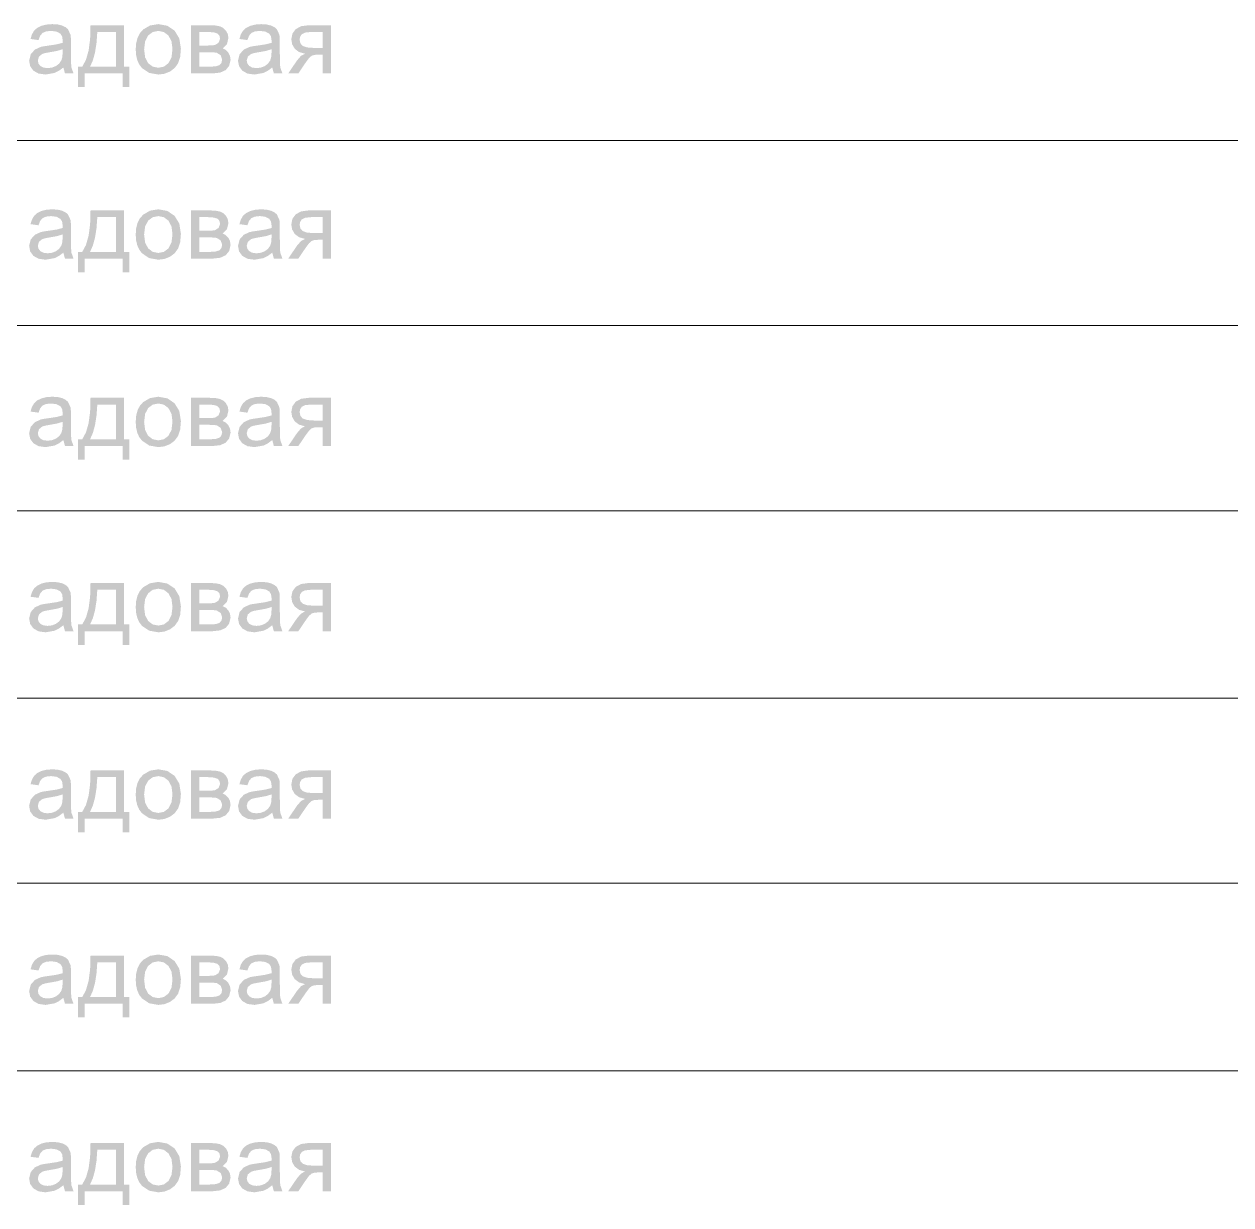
# Model space of a CAD drawing. Header units: millimetres. Extents: x 0 to 420, y 0 to 297.
# Drawn here: x 23.55 to 46.44, y 180.67 to 203.08 of the extents above; entities that cross this region are included whole.
import ezdxf

# ---------------------------------------------------------------- set-up
doc = ezdxf.new("R2010")
doc.units = ezdxf.units.MM

msp = doc.modelspace()

# ---------------------------------------------------------------- hatches: boundary and pattern name
h = msp.add_hatch(color=251)
h.paths.add_polyline_path([(24.294273, 202.254665), (24.209661, 202.191895), (24.128357, 202.151037), (23.95748, 202.12072), (23.82388, 202.139048), (23.725419, 202.194583), (23.664923, 202.278505), (23.644941, 202.383098), (23.675258, 202.505468), (23.755184, 202.594765), (23.867081, 202.645477), (23.924201, 202.657052), (24.004885, 202.668628), (24.167356, 202.693088), (24.281044, 202.722096), (24.282146, 202.762885), (24.271053, 202.843225), (24.238049, 202.89628), (24.164117, 202.935485), (24.06166, 202.948645), (23.966162, 202.938861), (23.899603, 202.91006), (23.854472, 202.857143), (23.822984, 202.774461), (23.6714, 202.795407), (23.698685, 202.883464), (23.739199, 202.952504), (23.797008, 203.005351), (23.8759, 203.044556), (23.972639, 203.068879), (24.08426, 203.077078), (24.190093, 203.070119), (24.274429, 203.049517), (24.337681, 203.018098), (24.381916, 202.980064), (24.430423, 202.874782), (24.436142, 202.819041), (24.43814, 202.731466), (24.43814, 202.52476), (24.43876, 202.426463), (24.440621, 202.348165), (24.443721, 202.289814), (24.448062, 202.251358), (24.487198, 202.141666), (24.325141, 202.141666)], flags=0)
h.paths.add_polyline_path([(24.281044, 202.600828), (24.175624, 202.56872), (24.028036, 202.542399), (23.946456, 202.527517), (23.892988, 202.51098), (23.831803, 202.46082), (23.810306, 202.386957), (23.82195, 202.33025), (23.857159, 202.283879), (23.914623, 202.252874), (23.994412, 202.242538), (24.079023, 202.252185), (24.153713, 202.281675), (24.214071, 202.327908), (24.256239, 202.38861), (24.274843, 202.453929), (24.281044, 202.544053)], flags=0)
h = msp.add_hatch(color=251)
h.paths.add_polyline_path([(24.809445, 203.056132), (25.44665, 203.056132), (25.44665, 202.268997), (25.545869, 202.268997), (25.545869, 201.882595), (25.418538, 201.882595), (25.418538, 202.141666), (24.698099, 202.141666), (24.698099, 201.882595), (24.570769, 201.882595), (24.570769, 202.268997), (24.652349, 202.268997), (24.723559, 202.401288), (24.773478, 202.576575), (24.802107, 202.794856)], flags=0)
h.paths.add_polyline_path([(24.938429, 202.92825), (24.923331, 202.719899), (24.895366, 202.540539), (24.854481, 202.390221), (24.800625, 202.268997), (25.29231, 202.268997), (25.29231, 202.92825)], flags=0)
h = msp.add_hatch(color=251)
h.paths.add_polyline_path([(25.66703, 202.599175), (25.675832, 202.717918), (25.702308, 202.820281), (25.74656, 202.90621), (25.808693, 202.975655), (25.939262, 203.051584), (26.095876, 203.077078), (26.267373, 203.046072), (26.404556, 202.953055), (26.494129, 202.805811), (26.52417, 202.611852), (26.510941, 202.453929), (26.471253, 202.33404), (26.406072, 202.24433), (26.316913, 202.176944), (26.211149, 202.134776), (26.095876, 202.12072), (25.922312, 202.151381), (25.785542, 202.243641), (25.733538, 202.31206), (25.69652, 202.394122), (25.674386, 202.489827)], flags=0)
h.paths.add_polyline_path([(25.826331, 202.599175), (25.845417, 202.445317), (25.90295, 202.335694), (25.989284, 202.270237), (26.095876, 202.248602), (26.201778, 202.270512), (26.28825, 202.336245), (26.345576, 202.447039), (26.364869, 202.604135), (26.345507, 202.753033), (26.287699, 202.861002), (26.200882, 202.926734), (26.095876, 202.948645), (25.989284, 202.926803), (25.90295, 202.861553), (25.845417, 202.752275)], flags=0)
h = msp.add_hatch(color=251)
h.paths.add_polyline_path([(26.715779, 203.056132), (27.072966, 203.056132), (27.18755, 203.050482), (27.268648, 203.034083), (27.328317, 203.003146), (27.378891, 202.953606), (27.413617, 202.889183), (27.425193, 202.813597), (27.398183, 202.698945), (27.316603, 202.617916), (27.375446, 202.586979), (27.423539, 202.537438), (27.455785, 202.472808), (27.466534, 202.39743), (27.438766, 202.284017), (27.373378, 202.204504), (27.26975, 202.157375), (27.128088, 202.141666), (26.715779, 202.141666)], flags=0)
h.paths.add_polyline_path([(26.87067, 202.671384), (27.036035, 202.671384), (27.11913, 202.673864), (27.171634, 202.681306), (27.238331, 202.723198), (27.267545, 202.798714), (27.254729, 202.859899), (27.216282, 202.899587), (27.146829, 202.920946), (27.040996, 202.92825), (26.87067, 202.92825)], flags=0)
h.paths.add_polyline_path([(26.87067, 202.268997), (27.07462, 202.268997), (27.185483, 202.276507), (27.255418, 202.299313), (27.292694, 202.341068), (27.307233, 202.405147), (27.278569, 202.486727), (27.204707, 202.534131), (27.145038, 202.541573), (27.058083, 202.544053), (26.87067, 202.544053)], flags=0)
h = msp.add_hatch(color=251)
h.paths.add_polyline_path([(28.256907, 202.254665), (28.172295, 202.191895), (28.090991, 202.151037), (27.920114, 202.12072), (27.786513, 202.139048), (27.688053, 202.194583), (27.627557, 202.278505), (27.607575, 202.383098), (27.637892, 202.505468), (27.717818, 202.594765), (27.829715, 202.645477), (27.886835, 202.657052), (27.967519, 202.668628), (28.129989, 202.693088), (28.243678, 202.722096), (28.24478, 202.762885), (28.233687, 202.843225), (28.200683, 202.89628), (28.126751, 202.935485), (28.024294, 202.948645), (27.928796, 202.938861), (27.862237, 202.91006), (27.817106, 202.857143), (27.785618, 202.774461), (27.634034, 202.795407), (27.661319, 202.883464), (27.701833, 202.952504), (27.759642, 203.005351), (27.838534, 203.044556), (27.935273, 203.068879), (28.046894, 203.077078), (28.152727, 203.070119), (28.237063, 203.049517), (28.300315, 203.018098), (28.34455, 202.980064), (28.393057, 202.874782), (28.398776, 202.819041), (28.400774, 202.731466), (28.400774, 202.52476), (28.401394, 202.426463), (28.403254, 202.348165), (28.406355, 202.289814), (28.410696, 202.251358), (28.449832, 202.141666), (28.287775, 202.141666)], flags=0)
h.paths.add_polyline_path([(28.243678, 202.600828), (28.138258, 202.56872), (27.99067, 202.542399), (27.90909, 202.527517), (27.855622, 202.51098), (27.794437, 202.46082), (27.77294, 202.386957), (27.784584, 202.33025), (27.819793, 202.283879), (27.877257, 202.252874), (27.957046, 202.242538), (28.041657, 202.252185), (28.116347, 202.281675), (28.176705, 202.327908), (28.218873, 202.38861), (28.237476, 202.453929), (28.243678, 202.544053)], flags=0)
h = msp.add_hatch(color=251)
h.paths.add_polyline_path([(29.369596, 203.056132), (29.369596, 202.141666), (29.215807, 202.141666), (29.215807, 202.498302), (29.125959, 202.498302), (29.054508, 202.492928), (29.00414, 202.476805), (28.9546, 202.432432), (28.887283, 202.341757), (28.752235, 202.141666), (28.559861, 202.141666), (28.72743, 202.388059), (28.803498, 202.476116), (28.879566, 202.51539), (28.764224, 202.548187), (28.682782, 202.61075), (28.634688, 202.694259), (28.618841, 202.789344), (28.639649, 202.896969), (28.702626, 202.982269), (28.805152, 203.037597), (28.945712, 203.056132)], flags=0)
h.paths.add_polyline_path([(29.215807, 202.92825), (28.995321, 202.92825), (28.880944, 202.917226), (28.816176, 202.884704), (28.78641, 202.838057), (28.776489, 202.784383), (28.791096, 202.712863), (28.835469, 202.663667), (28.91698, 202.635141), (29.044379, 202.625633), (29.215807, 202.625633)], flags=0)
h = msp.add_hatch(color=251)
h.paths.add_polyline_path([(24.294273, 198.740998), (24.209661, 198.678229), (24.128357, 198.63737), (23.95748, 198.607053), (23.82388, 198.625381), (23.725419, 198.680916), (23.664923, 198.764838), (23.644941, 198.869431), (23.675258, 198.991801), (23.755184, 199.081098), (23.867081, 199.13181), (23.924201, 199.143385), (24.004885, 199.154961), (24.167356, 199.179421), (24.281044, 199.208429), (24.282146, 199.249219), (24.271053, 199.329558), (24.238049, 199.382613), (24.164117, 199.421818), (24.06166, 199.434978), (23.966162, 199.425194), (23.899603, 199.396393), (23.854472, 199.343477), (23.822984, 199.260794), (23.6714, 199.281741), (23.698685, 199.369797), (23.739199, 199.438837), (23.797008, 199.491685), (23.8759, 199.53089), (23.972639, 199.555212), (24.08426, 199.563412), (24.190093, 199.556452), (24.274429, 199.535851), (24.337681, 199.504431), (24.381916, 199.466398), (24.430423, 199.361116), (24.436142, 199.305374), (24.43814, 199.2178), (24.43814, 199.011094), (24.43876, 198.912797), (24.440621, 198.834498), (24.443721, 198.776147), (24.448062, 198.737691), (24.487198, 198.627999), (24.325141, 198.627999)], flags=0)
h.paths.add_polyline_path([(24.281044, 199.087162), (24.175624, 199.055053), (24.028036, 199.028733), (23.946456, 199.01385), (23.892988, 198.997313), (23.831803, 198.947153), (23.810306, 198.87329), (23.82195, 198.816584), (23.857159, 198.770213), (23.914623, 198.739207), (23.994412, 198.728872), (24.079023, 198.738518), (24.153713, 198.768008), (24.214071, 198.814241), (24.256239, 198.874944), (24.274843, 198.940263), (24.281044, 199.030386)], flags=0)
h = msp.add_hatch(color=251)
h.paths.add_polyline_path([(24.809445, 199.542465), (25.44665, 199.542465), (25.44665, 198.75533), (25.545869, 198.75533), (25.545869, 198.368928), (25.418538, 198.368928), (25.418538, 198.627999), (24.698099, 198.627999), (24.698099, 198.368928), (24.570769, 198.368928), (24.570769, 198.75533), (24.652349, 198.75533), (24.723559, 198.887622), (24.773478, 199.062908), (24.802107, 199.281189)], flags=0)
h.paths.add_polyline_path([(24.938429, 199.414583), (24.923331, 199.206233), (24.895366, 199.026872), (24.854481, 198.876554), (24.800625, 198.75533), (25.29231, 198.75533), (25.29231, 199.414583)], flags=0)
h = msp.add_hatch(color=251)
h.paths.add_polyline_path([(25.66703, 199.085508), (25.675832, 199.204252), (25.702308, 199.306614), (25.74656, 199.392543), (25.808693, 199.461988), (25.939262, 199.537918), (26.095876, 199.563412), (26.267373, 199.532406), (26.404556, 199.439388), (26.494129, 199.292145), (26.52417, 199.098186), (26.510941, 198.940263), (26.471253, 198.820373), (26.406072, 198.730663), (26.316913, 198.663277), (26.211149, 198.621109), (26.095876, 198.607053), (25.922312, 198.637714), (25.785542, 198.729974), (25.733538, 198.798394), (25.69652, 198.880456), (25.674386, 198.976161)], flags=0)
h.paths.add_polyline_path([(25.826331, 199.085508), (25.845417, 198.93165), (25.90295, 198.822027), (25.989284, 198.75657), (26.095876, 198.734935), (26.201778, 198.756846), (26.28825, 198.822578), (26.345576, 198.933372), (26.364869, 199.090469), (26.345507, 199.239366), (26.287699, 199.347335), (26.200882, 199.413068), (26.095876, 199.434978), (25.989284, 199.413136), (25.90295, 199.347886), (25.845417, 199.238608)], flags=0)
h = msp.add_hatch(color=251)
h.paths.add_polyline_path([(26.715779, 199.542465), (27.072966, 199.542465), (27.18755, 199.536815), (27.268648, 199.520417), (27.328317, 199.48948), (27.378891, 199.439939), (27.413617, 199.375516), (27.425193, 199.299931), (27.398183, 199.185278), (27.316603, 199.104249), (27.375446, 199.073312), (27.423539, 199.023772), (27.455785, 198.959142), (27.466534, 198.883763), (27.438766, 198.770351), (27.373378, 198.690838), (27.26975, 198.643709), (27.128088, 198.627999), (26.715779, 198.627999)], flags=0)
h.paths.add_polyline_path([(26.87067, 199.157717), (27.036035, 199.157717), (27.11913, 199.160198), (27.171634, 199.167639), (27.238331, 199.209531), (27.267545, 199.285048), (27.254729, 199.346233), (27.216282, 199.38592), (27.146829, 199.40728), (27.040996, 199.414583), (26.87067, 199.414583)], flags=0)
h.paths.add_polyline_path([(26.87067, 198.75533), (27.07462, 198.75533), (27.185483, 198.76284), (27.255418, 198.785647), (27.292694, 198.827401), (27.307233, 198.89148), (27.278569, 198.97306), (27.204707, 199.020464), (27.145038, 199.027906), (27.058083, 199.030386), (26.87067, 199.030386)], flags=0)
h = msp.add_hatch(color=251)
h.paths.add_polyline_path([(28.256907, 198.740998), (28.172295, 198.678229), (28.090991, 198.63737), (27.920114, 198.607053), (27.786513, 198.625381), (27.688053, 198.680916), (27.627557, 198.764838), (27.607575, 198.869431), (27.637892, 198.991801), (27.717818, 199.081098), (27.829715, 199.13181), (27.886835, 199.143385), (27.967519, 199.154961), (28.129989, 199.179421), (28.243678, 199.208429), (28.24478, 199.249219), (28.233687, 199.329558), (28.200683, 199.382613), (28.126751, 199.421818), (28.024294, 199.434978), (27.928796, 199.425194), (27.862237, 199.396393), (27.817106, 199.343477), (27.785618, 199.260794), (27.634034, 199.281741), (27.661319, 199.369797), (27.701833, 199.438837), (27.759642, 199.491685), (27.838534, 199.53089), (27.935273, 199.555212), (28.046894, 199.563412), (28.152727, 199.556452), (28.237063, 199.535851), (28.300315, 199.504431), (28.34455, 199.466398), (28.393057, 199.361116), (28.398776, 199.305374), (28.400774, 199.2178), (28.400774, 199.011094), (28.401394, 198.912797), (28.403254, 198.834498), (28.406355, 198.776147), (28.410696, 198.737691), (28.449832, 198.627999), (28.287775, 198.627999)], flags=0)
h.paths.add_polyline_path([(28.243678, 199.087162), (28.138258, 199.055053), (27.99067, 199.028733), (27.90909, 199.01385), (27.855622, 198.997313), (27.794437, 198.947153), (27.77294, 198.87329), (27.784584, 198.816584), (27.819793, 198.770213), (27.877257, 198.739207), (27.957046, 198.728872), (28.041657, 198.738518), (28.116347, 198.768008), (28.176705, 198.814241), (28.218873, 198.874944), (28.237476, 198.940263), (28.243678, 199.030386)], flags=0)
h = msp.add_hatch(color=251)
h.paths.add_polyline_path([(29.369596, 199.542465), (29.369596, 198.627999), (29.215807, 198.627999), (29.215807, 198.984635), (29.125959, 198.984635), (29.054508, 198.979261), (29.00414, 198.963138), (28.9546, 198.918765), (28.887283, 198.82809), (28.752235, 198.627999), (28.559861, 198.627999), (28.72743, 198.874392), (28.803498, 198.962449), (28.879566, 199.001723), (28.764224, 199.03452), (28.682782, 199.097083), (28.634688, 199.180593), (28.618841, 199.275677), (28.639649, 199.383302), (28.702626, 199.468603), (28.805152, 199.523931), (28.945712, 199.542465)], flags=0)
h.paths.add_polyline_path([(29.215807, 199.414583), (28.995321, 199.414583), (28.880944, 199.403559), (28.816176, 199.371037), (28.78641, 199.324391), (28.776489, 199.270716), (28.791096, 199.199196), (28.835469, 199.15), (28.91698, 199.121475), (29.044379, 199.111966), (29.215807, 199.111966)], flags=0)
h = msp.add_hatch(color=251)
h.paths.add_polyline_path([(24.294273, 195.184998), (24.209661, 195.122229), (24.128357, 195.08137), (23.95748, 195.051053), (23.82388, 195.069381), (23.725419, 195.124916), (23.664923, 195.208838), (23.644941, 195.313432), (23.675258, 195.435801), (23.755184, 195.525098), (23.867081, 195.57581), (23.924201, 195.587386), (24.004885, 195.598961), (24.167356, 195.623421), (24.281044, 195.652429), (24.282146, 195.693219), (24.271053, 195.773558), (24.238049, 195.826613), (24.164117, 195.865818), (24.06166, 195.878978), (23.966162, 195.869194), (23.899603, 195.840393), (23.854472, 195.787477), (23.822984, 195.704794), (23.6714, 195.725741), (23.698685, 195.813797), (23.739199, 195.882837), (23.797008, 195.935685), (23.8759, 195.97489), (23.972639, 195.999212), (24.08426, 196.007412), (24.190093, 196.000452), (24.274429, 195.979851), (24.337681, 195.948432), (24.381916, 195.910398), (24.430423, 195.805116), (24.436142, 195.749374), (24.43814, 195.6618), (24.43814, 195.455094), (24.43876, 195.356797), (24.440621, 195.278498), (24.443721, 195.220147), (24.448062, 195.181691), (24.487198, 195.071999), (24.325141, 195.071999)], flags=0)
h.paths.add_polyline_path([(24.281044, 195.531162), (24.175624, 195.499053), (24.028036, 195.472733), (23.946456, 195.45785), (23.892988, 195.441313), (23.831803, 195.391153), (23.810306, 195.31729), (23.82195, 195.260584), (23.857159, 195.214213), (23.914623, 195.183207), (23.994412, 195.172872), (24.079023, 195.182518), (24.153713, 195.212008), (24.214071, 195.258241), (24.256239, 195.318944), (24.274843, 195.384263), (24.281044, 195.474386)], flags=0)
h = msp.add_hatch(color=251)
h.paths.add_polyline_path([(24.809445, 195.986465), (25.44665, 195.986465), (25.44665, 195.19933), (25.545869, 195.19933), (25.545869, 194.812928), (25.418538, 194.812928), (25.418538, 195.071999), (24.698099, 195.071999), (24.698099, 194.812928), (24.570769, 194.812928), (24.570769, 195.19933), (24.652349, 195.19933), (24.723559, 195.331622), (24.773478, 195.506908), (24.802107, 195.725189)], flags=0)
h.paths.add_polyline_path([(24.938429, 195.858583), (24.923331, 195.650233), (24.895366, 195.470872), (24.854481, 195.320554), (24.800625, 195.19933), (25.29231, 195.19933), (25.29231, 195.858583)], flags=0)
h = msp.add_hatch(color=251)
h.paths.add_polyline_path([(25.66703, 195.529508), (25.675832, 195.648252), (25.702308, 195.750614), (25.74656, 195.836543), (25.808693, 195.905988), (25.939262, 195.981918), (26.095876, 196.007412), (26.267373, 195.976406), (26.404556, 195.883388), (26.494129, 195.736145), (26.52417, 195.542186), (26.510941, 195.384263), (26.471253, 195.264373), (26.406072, 195.174663), (26.316913, 195.107277), (26.211149, 195.065109), (26.095876, 195.051053), (25.922312, 195.081714), (25.785542, 195.173974), (25.733538, 195.242394), (25.69652, 195.324456), (25.674386, 195.420161)], flags=0)
h.paths.add_polyline_path([(25.826331, 195.529508), (25.845417, 195.37565), (25.90295, 195.266027), (25.989284, 195.20057), (26.095876, 195.178935), (26.201778, 195.200846), (26.28825, 195.266578), (26.345576, 195.377372), (26.364869, 195.534469), (26.345507, 195.683366), (26.287699, 195.791335), (26.200882, 195.857068), (26.095876, 195.878978), (25.989284, 195.857136), (25.90295, 195.791886), (25.845417, 195.682608)], flags=0)
h = msp.add_hatch(color=251)
h.paths.add_polyline_path([(26.715779, 195.986465), (27.072966, 195.986465), (27.18755, 195.980815), (27.268648, 195.964417), (27.328317, 195.93348), (27.378891, 195.883939), (27.413617, 195.819516), (27.425193, 195.743931), (27.398183, 195.629278), (27.316603, 195.548249), (27.375446, 195.517312), (27.423539, 195.467772), (27.455785, 195.403142), (27.466534, 195.327763), (27.438766, 195.214351), (27.373378, 195.134838), (27.26975, 195.087709), (27.128088, 195.071999), (26.715779, 195.071999)], flags=0)
h.paths.add_polyline_path([(26.87067, 195.601717), (27.036035, 195.601717), (27.11913, 195.604198), (27.171634, 195.611639), (27.238331, 195.653531), (27.267545, 195.729048), (27.254729, 195.790233), (27.216282, 195.82992), (27.146829, 195.85128), (27.040996, 195.858583), (26.87067, 195.858583)], flags=0)
h.paths.add_polyline_path([(26.87067, 195.19933), (27.07462, 195.19933), (27.185483, 195.20684), (27.255418, 195.229647), (27.292694, 195.271401), (27.307233, 195.33548), (27.278569, 195.41706), (27.204707, 195.464464), (27.145038, 195.471906), (27.058083, 195.474386), (26.87067, 195.474386)], flags=0)
h = msp.add_hatch(color=251)
h.paths.add_polyline_path([(28.256907, 195.184998), (28.172295, 195.122229), (28.090991, 195.08137), (27.920114, 195.051053), (27.786513, 195.069381), (27.688053, 195.124916), (27.627557, 195.208838), (27.607575, 195.313432), (27.637892, 195.435801), (27.717818, 195.525098), (27.829715, 195.57581), (27.886835, 195.587386), (27.967519, 195.598961), (28.129989, 195.623421), (28.243678, 195.652429), (28.24478, 195.693219), (28.233687, 195.773558), (28.200683, 195.826613), (28.126751, 195.865818), (28.024294, 195.878978), (27.928796, 195.869194), (27.862237, 195.840393), (27.817106, 195.787477), (27.785618, 195.704794), (27.634034, 195.725741), (27.661319, 195.813797), (27.701833, 195.882837), (27.759642, 195.935685), (27.838534, 195.97489), (27.935273, 195.999212), (28.046894, 196.007412), (28.152727, 196.000452), (28.237063, 195.979851), (28.300315, 195.948432), (28.34455, 195.910398), (28.393057, 195.805116), (28.398776, 195.749374), (28.400774, 195.6618), (28.400774, 195.455094), (28.401394, 195.356797), (28.403254, 195.278498), (28.406355, 195.220147), (28.410696, 195.181691), (28.449832, 195.071999), (28.287775, 195.071999)], flags=0)
h.paths.add_polyline_path([(28.243678, 195.531162), (28.138258, 195.499053), (27.99067, 195.472733), (27.90909, 195.45785), (27.855622, 195.441313), (27.794437, 195.391153), (27.77294, 195.31729), (27.784584, 195.260584), (27.819793, 195.214213), (27.877257, 195.183207), (27.957046, 195.172872), (28.041657, 195.182518), (28.116347, 195.212008), (28.176705, 195.258241), (28.218873, 195.318944), (28.237476, 195.384263), (28.243678, 195.474386)], flags=0)
h = msp.add_hatch(color=251)
h.paths.add_polyline_path([(29.369596, 195.986465), (29.369596, 195.071999), (29.215807, 195.071999), (29.215807, 195.428636), (29.125959, 195.428636), (29.054508, 195.423261), (29.00414, 195.407138), (28.9546, 195.362765), (28.887283, 195.27209), (28.752235, 195.071999), (28.559861, 195.071999), (28.72743, 195.318392), (28.803498, 195.406449), (28.879566, 195.445723), (28.764224, 195.47852), (28.682782, 195.541083), (28.634688, 195.624593), (28.618841, 195.719677), (28.639649, 195.827302), (28.702626, 195.912603), (28.805152, 195.967931), (28.945712, 195.986465)], flags=0)
h.paths.add_polyline_path([(29.215807, 195.858583), (28.995321, 195.858583), (28.880944, 195.847559), (28.816176, 195.815037), (28.78641, 195.768391), (28.776489, 195.714716), (28.791096, 195.643196), (28.835469, 195.594), (28.91698, 195.565475), (29.044379, 195.555966), (29.215807, 195.555966)], flags=0)
h = msp.add_hatch(color=251)
h.paths.add_polyline_path([(24.294273, 191.671332), (24.209661, 191.608562), (24.128357, 191.567703), (23.95748, 191.537386), (23.82388, 191.555714), (23.725419, 191.611249), (23.664923, 191.695172), (23.644941, 191.799765), (23.675258, 191.922135), (23.755184, 192.011432), (23.867081, 192.062143), (23.924201, 192.073719), (24.004885, 192.085294), (24.167356, 192.109755), (24.281044, 192.138762), (24.282146, 192.179552), (24.271053, 192.259892), (24.238049, 192.312946), (24.164117, 192.352151), (24.06166, 192.365312), (23.966162, 192.355528), (23.899603, 192.326727), (23.854472, 192.27381), (23.822984, 192.191128), (23.6714, 192.212074), (23.698685, 192.300131), (23.739199, 192.36917), (23.797008, 192.422018), (23.8759, 192.461223), (23.972639, 192.485546), (24.08426, 192.493745), (24.190093, 192.486786), (24.274429, 192.466184), (24.337681, 192.434765), (24.381916, 192.396731), (24.430423, 192.291449), (24.436142, 192.235707), (24.43814, 192.148133), (24.43814, 191.941427), (24.43876, 191.84313), (24.440621, 191.764832), (24.443721, 191.70648), (24.448062, 191.668024), (24.487198, 191.558333), (24.325141, 191.558333)], flags=0)
h.paths.add_polyline_path([(24.281044, 192.017495), (24.175624, 191.985387), (24.028036, 191.959066), (23.946456, 191.944183), (23.892988, 191.927647), (23.831803, 191.877486), (23.810306, 191.803623), (23.82195, 191.746917), (23.857159, 191.700546), (23.914623, 191.66954), (23.994412, 191.659205), (24.079023, 191.668851), (24.153713, 191.698341), (24.214071, 191.744574), (24.256239, 191.805277), (24.274843, 191.870596), (24.281044, 191.96072)], flags=0)
h = msp.add_hatch(color=251)
h.paths.add_polyline_path([(24.809445, 192.472799), (25.44665, 192.472799), (25.44665, 191.685663), (25.545869, 191.685663), (25.545869, 191.299261), (25.418538, 191.299261), (25.418538, 191.558333), (24.698099, 191.558333), (24.698099, 191.299261), (24.570769, 191.299261), (24.570769, 191.685663), (24.652349, 191.685663), (24.723559, 191.817955), (24.773478, 191.993241), (24.802107, 192.211523)], flags=0)
h.paths.add_polyline_path([(24.938429, 192.344917), (24.923331, 192.136566), (24.895366, 191.957206), (24.854481, 191.806888), (24.800625, 191.685663), (25.29231, 191.685663), (25.29231, 192.344917)], flags=0)
h = msp.add_hatch(color=251)
h.paths.add_polyline_path([(25.66703, 192.015841), (25.675832, 192.134585), (25.702308, 192.236947), (25.74656, 192.322877), (25.808693, 192.392321), (25.939262, 192.468251), (26.095876, 192.493745), (26.267373, 192.462739), (26.404556, 192.369721), (26.494129, 192.222478), (26.52417, 192.028519), (26.510941, 191.870596), (26.471253, 191.750707), (26.406072, 191.660996), (26.316913, 191.59361), (26.211149, 191.551442), (26.095876, 191.537386), (25.922312, 191.568048), (25.785542, 191.660307), (25.733538, 191.728727), (25.69652, 191.810789), (25.674386, 191.906494)], flags=0)
h.paths.add_polyline_path([(25.826331, 192.015841), (25.845417, 191.861983), (25.90295, 191.75236), (25.989284, 191.686904), (26.095876, 191.665268), (26.201778, 191.687179), (26.28825, 191.752912), (26.345576, 191.863706), (26.364869, 192.020802), (26.345507, 192.169699), (26.287699, 192.277669), (26.200882, 192.343401), (26.095876, 192.365312), (25.989284, 192.34347), (25.90295, 192.27822), (25.845417, 192.168941)], flags=0)
h = msp.add_hatch(color=251)
h.paths.add_polyline_path([(26.715779, 192.472799), (27.072966, 192.472799), (27.18755, 192.467149), (27.268648, 192.45075), (27.328317, 192.419813), (27.378891, 192.370273), (27.413617, 192.305849), (27.425193, 192.230264), (27.398183, 192.115611), (27.316603, 192.034583), (27.375446, 192.003646), (27.423539, 191.954105), (27.455785, 191.889475), (27.466534, 191.814096), (27.438766, 191.700684), (27.373378, 191.621171), (27.26975, 191.574042), (27.128088, 191.558333), (26.715779, 191.558333)], flags=0)
h.paths.add_polyline_path([(26.87067, 192.08805), (27.036035, 192.08805), (27.11913, 192.090531), (27.171634, 192.097972), (27.238331, 192.139865), (27.267545, 192.215381), (27.254729, 192.276566), (27.216282, 192.316254), (27.146829, 192.337613), (27.040996, 192.344917), (26.87067, 192.344917)], flags=0)
h.paths.add_polyline_path([(26.87067, 191.685663), (27.07462, 191.685663), (27.185483, 191.693174), (27.255418, 191.71598), (27.292694, 191.757735), (27.307233, 191.821813), (27.278569, 191.903393), (27.204707, 191.950798), (27.145038, 191.958239), (27.058083, 191.96072), (26.87067, 191.96072)], flags=0)
h = msp.add_hatch(color=251)
h.paths.add_polyline_path([(28.256907, 191.671332), (28.172295, 191.608562), (28.090991, 191.567703), (27.920114, 191.537386), (27.786513, 191.555714), (27.688053, 191.611249), (27.627557, 191.695172), (27.607575, 191.799765), (27.637892, 191.922135), (27.717818, 192.011432), (27.829715, 192.062143), (27.886835, 192.073719), (27.967519, 192.085294), (28.129989, 192.109755), (28.243678, 192.138762), (28.24478, 192.179552), (28.233687, 192.259892), (28.200683, 192.312946), (28.126751, 192.352151), (28.024294, 192.365312), (27.928796, 192.355528), (27.862237, 192.326727), (27.817106, 192.27381), (27.785618, 192.191128), (27.634034, 192.212074), (27.661319, 192.300131), (27.701833, 192.36917), (27.759642, 192.422018), (27.838534, 192.461223), (27.935273, 192.485546), (28.046894, 192.493745), (28.152727, 192.486786), (28.237063, 192.466184), (28.300315, 192.434765), (28.34455, 192.396731), (28.393057, 192.291449), (28.398776, 192.235707), (28.400774, 192.148133), (28.400774, 191.941427), (28.401394, 191.84313), (28.403254, 191.764832), (28.406355, 191.70648), (28.410696, 191.668024), (28.449832, 191.558333), (28.287775, 191.558333)], flags=0)
h.paths.add_polyline_path([(28.243678, 192.017495), (28.138258, 191.985387), (27.99067, 191.959066), (27.90909, 191.944183), (27.855622, 191.927647), (27.794437, 191.877486), (27.77294, 191.803623), (27.784584, 191.746917), (27.819793, 191.700546), (27.877257, 191.66954), (27.957046, 191.659205), (28.041657, 191.668851), (28.116347, 191.698341), (28.176705, 191.744574), (28.218873, 191.805277), (28.237476, 191.870596), (28.243678, 191.96072)], flags=0)
h = msp.add_hatch(color=251)
h.paths.add_polyline_path([(29.369596, 192.472799), (29.369596, 191.558333), (29.215807, 191.558333), (29.215807, 191.914969), (29.125959, 191.914969), (29.054508, 191.909595), (29.00414, 191.893471), (28.9546, 191.849099), (28.887283, 191.758424), (28.752235, 191.558333), (28.559861, 191.558333), (28.72743, 191.804726), (28.803498, 191.892782), (28.879566, 191.932057), (28.764224, 191.964854), (28.682782, 192.027417), (28.634688, 192.110926), (28.618841, 192.206011), (28.639649, 192.313635), (28.702626, 192.398936), (28.805152, 192.454264), (28.945712, 192.472799)], flags=0)
h.paths.add_polyline_path([(29.215807, 192.344917), (28.995321, 192.344917), (28.880944, 192.333892), (28.816176, 192.301371), (28.78641, 192.254724), (28.776489, 192.20105), (28.791096, 192.129529), (28.835469, 192.080333), (28.91698, 192.051808), (29.044379, 192.0423), (29.215807, 192.0423)], flags=0)
h = msp.add_hatch(color=251)
h.paths.add_polyline_path([(24.294273, 188.115332), (24.209661, 188.052562), (24.128357, 188.011703), (23.95748, 187.981386), (23.82388, 187.999714), (23.725419, 188.055249), (23.664923, 188.139172), (23.644941, 188.243765), (23.675258, 188.366135), (23.755184, 188.455432), (23.867081, 188.506143), (23.924201, 188.517719), (24.004885, 188.529294), (24.167356, 188.553755), (24.281044, 188.582762), (24.282146, 188.623552), (24.271053, 188.703892), (24.238049, 188.756946), (24.164117, 188.796151), (24.06166, 188.809312), (23.966162, 188.799528), (23.899603, 188.770727), (23.854472, 188.71781), (23.822984, 188.635128), (23.6714, 188.656074), (23.698685, 188.744131), (23.739199, 188.81317), (23.797008, 188.866018), (23.8759, 188.905223), (23.972639, 188.929546), (24.08426, 188.937745), (24.190093, 188.930786), (24.274429, 188.910184), (24.337681, 188.878765), (24.381916, 188.840731), (24.430423, 188.735449), (24.436142, 188.679707), (24.43814, 188.592133), (24.43814, 188.385427), (24.43876, 188.28713), (24.440621, 188.208832), (24.443721, 188.15048), (24.448062, 188.112024), (24.487198, 188.002333), (24.325141, 188.002333)], flags=0)
h.paths.add_polyline_path([(24.281044, 188.461495), (24.175624, 188.429387), (24.028036, 188.403066), (23.946456, 188.388183), (23.892988, 188.371647), (23.831803, 188.321486), (23.810306, 188.247623), (23.82195, 188.190917), (23.857159, 188.144546), (23.914623, 188.11354), (23.994412, 188.103205), (24.079023, 188.112851), (24.153713, 188.142341), (24.214071, 188.188574), (24.256239, 188.249277), (24.274843, 188.314596), (24.281044, 188.40472)], flags=0)
h = msp.add_hatch(color=251)
h.paths.add_polyline_path([(24.809445, 188.916799), (25.44665, 188.916799), (25.44665, 188.129663), (25.545869, 188.129663), (25.545869, 187.743261), (25.418538, 187.743261), (25.418538, 188.002333), (24.698099, 188.002333), (24.698099, 187.743261), (24.570769, 187.743261), (24.570769, 188.129663), (24.652349, 188.129663), (24.723559, 188.261955), (24.773478, 188.437241), (24.802107, 188.655523)], flags=0)
h.paths.add_polyline_path([(24.938429, 188.788917), (24.923331, 188.580566), (24.895366, 188.401206), (24.854481, 188.250888), (24.800625, 188.129663), (25.29231, 188.129663), (25.29231, 188.788917)], flags=0)
h = msp.add_hatch(color=251)
h.paths.add_polyline_path([(25.66703, 188.459841), (25.675832, 188.578585), (25.702308, 188.680947), (25.74656, 188.766877), (25.808693, 188.836321), (25.939262, 188.912251), (26.095876, 188.937745), (26.267373, 188.906739), (26.404556, 188.813721), (26.494129, 188.666478), (26.52417, 188.472519), (26.510941, 188.314596), (26.471253, 188.194707), (26.406072, 188.104996), (26.316913, 188.03761), (26.211149, 187.995442), (26.095876, 187.981386), (25.922312, 188.012048), (25.785542, 188.104307), (25.733538, 188.172727), (25.69652, 188.254789), (25.674386, 188.350494)], flags=0)
h.paths.add_polyline_path([(25.826331, 188.459841), (25.845417, 188.305983), (25.90295, 188.19636), (25.989284, 188.130904), (26.095876, 188.109268), (26.201778, 188.131179), (26.28825, 188.196912), (26.345576, 188.307706), (26.364869, 188.464802), (26.345507, 188.613699), (26.287699, 188.721669), (26.200882, 188.787401), (26.095876, 188.809312), (25.989284, 188.78747), (25.90295, 188.72222), (25.845417, 188.612941)], flags=0)
h = msp.add_hatch(color=251)
h.paths.add_polyline_path([(26.715779, 188.916799), (27.072966, 188.916799), (27.18755, 188.911149), (27.268648, 188.89475), (27.328317, 188.863813), (27.378891, 188.814273), (27.413617, 188.749849), (27.425193, 188.674264), (27.398183, 188.559611), (27.316603, 188.478583), (27.375446, 188.447646), (27.423539, 188.398105), (27.455785, 188.333475), (27.466534, 188.258096), (27.438766, 188.144684), (27.373378, 188.065171), (27.26975, 188.018042), (27.128088, 188.002333), (26.715779, 188.002333)], flags=0)
h.paths.add_polyline_path([(26.87067, 188.53205), (27.036035, 188.53205), (27.11913, 188.534531), (27.171634, 188.541972), (27.238331, 188.583865), (27.267545, 188.659381), (27.254729, 188.720566), (27.216282, 188.760254), (27.146829, 188.781613), (27.040996, 188.788917), (26.87067, 188.788917)], flags=0)
h.paths.add_polyline_path([(26.87067, 188.129663), (27.07462, 188.129663), (27.185483, 188.137174), (27.255418, 188.15998), (27.292694, 188.201735), (27.307233, 188.265813), (27.278569, 188.347393), (27.204707, 188.394798), (27.145038, 188.402239), (27.058083, 188.40472), (26.87067, 188.40472)], flags=0)
h = msp.add_hatch(color=251)
h.paths.add_polyline_path([(28.256907, 188.115332), (28.172295, 188.052562), (28.090991, 188.011703), (27.920114, 187.981386), (27.786513, 187.999714), (27.688053, 188.055249), (27.627557, 188.139172), (27.607575, 188.243765), (27.637892, 188.366135), (27.717818, 188.455432), (27.829715, 188.506143), (27.886835, 188.517719), (27.967519, 188.529294), (28.129989, 188.553755), (28.243678, 188.582762), (28.24478, 188.623552), (28.233687, 188.703892), (28.200683, 188.756946), (28.126751, 188.796151), (28.024294, 188.809312), (27.928796, 188.799528), (27.862237, 188.770727), (27.817106, 188.71781), (27.785618, 188.635128), (27.634034, 188.656074), (27.661319, 188.744131), (27.701833, 188.81317), (27.759642, 188.866018), (27.838534, 188.905223), (27.935273, 188.929546), (28.046894, 188.937745), (28.152727, 188.930786), (28.237063, 188.910184), (28.300315, 188.878765), (28.34455, 188.840731), (28.393057, 188.735449), (28.398776, 188.679707), (28.400774, 188.592133), (28.400774, 188.385427), (28.401394, 188.28713), (28.403254, 188.208832), (28.406355, 188.15048), (28.410696, 188.112024), (28.449832, 188.002333), (28.287775, 188.002333)], flags=0)
h.paths.add_polyline_path([(28.243678, 188.461495), (28.138258, 188.429387), (27.99067, 188.403066), (27.90909, 188.388183), (27.855622, 188.371647), (27.794437, 188.321486), (27.77294, 188.247623), (27.784584, 188.190917), (27.819793, 188.144546), (27.877257, 188.11354), (27.957046, 188.103205), (28.041657, 188.112851), (28.116347, 188.142341), (28.176705, 188.188574), (28.218873, 188.249277), (28.237476, 188.314596), (28.243678, 188.40472)], flags=0)
h = msp.add_hatch(color=251)
h.paths.add_polyline_path([(29.369596, 188.916799), (29.369596, 188.002333), (29.215807, 188.002333), (29.215807, 188.358969), (29.125959, 188.358969), (29.054508, 188.353595), (29.00414, 188.337471), (28.9546, 188.293099), (28.887283, 188.202424), (28.752235, 188.002333), (28.559861, 188.002333), (28.72743, 188.248726), (28.803498, 188.336782), (28.879566, 188.376057), (28.764224, 188.408854), (28.682782, 188.471417), (28.634688, 188.554926), (28.618841, 188.650011), (28.639649, 188.757635), (28.702626, 188.842936), (28.805152, 188.898264), (28.945712, 188.916799)], flags=0)
h.paths.add_polyline_path([(29.215807, 188.788917), (28.995321, 188.788917), (28.880944, 188.777892), (28.816176, 188.745371), (28.78641, 188.698724), (28.776489, 188.64505), (28.791096, 188.573529), (28.835469, 188.524333), (28.91698, 188.495808), (29.044379, 188.4863), (29.215807, 188.4863)], flags=0)
h = msp.add_hatch(color=251)
h.paths.add_polyline_path([(24.294273, 184.601665), (24.209661, 184.538895), (24.128357, 184.498037), (23.95748, 184.46772), (23.82388, 184.486048), (23.725419, 184.541583), (23.664923, 184.625505), (23.644941, 184.730098), (23.675258, 184.852468), (23.755184, 184.941765), (23.867081, 184.992477), (23.924201, 185.004052), (24.004885, 185.015628), (24.167356, 185.040088), (24.281044, 185.069096), (24.282146, 185.109886), (24.271053, 185.190225), (24.238049, 185.24328), (24.164117, 185.282485), (24.06166, 185.295645), (23.966162, 185.285861), (23.899603, 185.25706), (23.854472, 185.204143), (23.822984, 185.121461), (23.6714, 185.142407), (23.698685, 185.230464), (23.739199, 185.299504), (23.797008, 185.352351), (23.8759, 185.391557), (23.972639, 185.415879), (24.08426, 185.424078), (24.190093, 185.417119), (24.274429, 185.396517), (24.337681, 185.365098), (24.381916, 185.327064), (24.430423, 185.221782), (24.436142, 185.166041), (24.43814, 185.078466), (24.43814, 184.871761), (24.43876, 184.773463), (24.440621, 184.695165), (24.443721, 184.636814), (24.448062, 184.598358), (24.487198, 184.488666), (24.325141, 184.488666)], flags=0)
h.paths.add_polyline_path([(24.281044, 184.947828), (24.175624, 184.91572), (24.028036, 184.889399), (23.946456, 184.874517), (23.892988, 184.85798), (23.831803, 184.80782), (23.810306, 184.733957), (23.82195, 184.67725), (23.857159, 184.630879), (23.914623, 184.599874), (23.994412, 184.589538), (24.079023, 184.599185), (24.153713, 184.628675), (24.214071, 184.674908), (24.256239, 184.73561), (24.274843, 184.800929), (24.281044, 184.891053)], flags=0)
h = msp.add_hatch(color=251)
h.paths.add_polyline_path([(24.809445, 185.403132), (25.44665, 185.403132), (25.44665, 184.615997), (25.545869, 184.615997), (25.545869, 184.229595), (25.418538, 184.229595), (25.418538, 184.488666), (24.698099, 184.488666), (24.698099, 184.229595), (24.570769, 184.229595), (24.570769, 184.615997), (24.652349, 184.615997), (24.723559, 184.748288), (24.773478, 184.923575), (24.802107, 185.141856)], flags=0)
h.paths.add_polyline_path([(24.938429, 185.27525), (24.923331, 185.066899), (24.895366, 184.887539), (24.854481, 184.737221), (24.800625, 184.615997), (25.29231, 184.615997), (25.29231, 185.27525)], flags=0)
h = msp.add_hatch(color=251)
h.paths.add_polyline_path([(25.66703, 184.946175), (25.675832, 185.064918), (25.702308, 185.167281), (25.74656, 185.25321), (25.808693, 185.322655), (25.939262, 185.398585), (26.095876, 185.424078), (26.267373, 185.393072), (26.404556, 185.300055), (26.494129, 185.152811), (26.52417, 184.958853), (26.510941, 184.800929), (26.471253, 184.68104), (26.406072, 184.59133), (26.316913, 184.523944), (26.211149, 184.481776), (26.095876, 184.46772), (25.922312, 184.498381), (25.785542, 184.590641), (25.733538, 184.65906), (25.69652, 184.741123), (25.674386, 184.836827)], flags=0)
h.paths.add_polyline_path([(25.826331, 184.946175), (25.845417, 184.792317), (25.90295, 184.682694), (25.989284, 184.617237), (26.095876, 184.595602), (26.201778, 184.617512), (26.28825, 184.683245), (26.345576, 184.794039), (26.364869, 184.951136), (26.345507, 185.100033), (26.287699, 185.208002), (26.200882, 185.273734), (26.095876, 185.295645), (25.989284, 185.273803), (25.90295, 185.208553), (25.845417, 185.099275)], flags=0)
h = msp.add_hatch(color=251)
h.paths.add_polyline_path([(26.715779, 185.403132), (27.072966, 185.403132), (27.18755, 185.397482), (27.268648, 185.381083), (27.328317, 185.350147), (27.378891, 185.300606), (27.413617, 185.236183), (27.425193, 185.160597), (27.398183, 185.045945), (27.316603, 184.964916), (27.375446, 184.933979), (27.423539, 184.884438), (27.455785, 184.819809), (27.466534, 184.74443), (27.438766, 184.631017), (27.373378, 184.551504), (27.26975, 184.504376), (27.128088, 184.488666), (26.715779, 184.488666)], flags=0)
h.paths.add_polyline_path([(26.87067, 185.018384), (27.036035, 185.018384), (27.11913, 185.020864), (27.171634, 185.028306), (27.238331, 185.070198), (27.267545, 185.145715), (27.254729, 185.206899), (27.216282, 185.246587), (27.146829, 185.267947), (27.040996, 185.27525), (26.87067, 185.27525)], flags=0)
h.paths.add_polyline_path([(26.87067, 184.615997), (27.07462, 184.615997), (27.185483, 184.623507), (27.255418, 184.646313), (27.292694, 184.688068), (27.307233, 184.752147), (27.278569, 184.833727), (27.204707, 184.881131), (27.145038, 184.888573), (27.058083, 184.891053), (26.87067, 184.891053)], flags=0)
h = msp.add_hatch(color=251)
h.paths.add_polyline_path([(28.256907, 184.601665), (28.172295, 184.538895), (28.090991, 184.498037), (27.920114, 184.46772), (27.786513, 184.486048), (27.688053, 184.541583), (27.627557, 184.625505), (27.607575, 184.730098), (27.637892, 184.852468), (27.717818, 184.941765), (27.829715, 184.992477), (27.886835, 185.004052), (27.967519, 185.015628), (28.129989, 185.040088), (28.243678, 185.069096), (28.24478, 185.109886), (28.233687, 185.190225), (28.200683, 185.24328), (28.126751, 185.282485), (28.024294, 185.295645), (27.928796, 185.285861), (27.862237, 185.25706), (27.817106, 185.204143), (27.785618, 185.121461), (27.634034, 185.142407), (27.661319, 185.230464), (27.701833, 185.299504), (27.759642, 185.352351), (27.838534, 185.391557), (27.935273, 185.415879), (28.046894, 185.424078), (28.152727, 185.417119), (28.237063, 185.396517), (28.300315, 185.365098), (28.34455, 185.327064), (28.393057, 185.221782), (28.398776, 185.166041), (28.400774, 185.078466), (28.400774, 184.871761), (28.401394, 184.773463), (28.403254, 184.695165), (28.406355, 184.636814), (28.410696, 184.598358), (28.449832, 184.488666), (28.287775, 184.488666)], flags=0)
h.paths.add_polyline_path([(28.243678, 184.947828), (28.138258, 184.91572), (27.99067, 184.889399), (27.90909, 184.874517), (27.855622, 184.85798), (27.794437, 184.80782), (27.77294, 184.733957), (27.784584, 184.67725), (27.819793, 184.630879), (27.877257, 184.599874), (27.957046, 184.589538), (28.041657, 184.599185), (28.116347, 184.628675), (28.176705, 184.674908), (28.218873, 184.73561), (28.237476, 184.800929), (28.243678, 184.891053)], flags=0)
h = msp.add_hatch(color=251)
h.paths.add_polyline_path([(29.369596, 185.403132), (29.369596, 184.488666), (29.215807, 184.488666), (29.215807, 184.845302), (29.125959, 184.845302), (29.054508, 184.839928), (29.00414, 184.823805), (28.9546, 184.779432), (28.887283, 184.688757), (28.752235, 184.488666), (28.559861, 184.488666), (28.72743, 184.735059), (28.803498, 184.823116), (28.879566, 184.86239), (28.764224, 184.895187), (28.682782, 184.95775), (28.634688, 185.041259), (28.618841, 185.136344), (28.639649, 185.243969), (28.702626, 185.329269), (28.805152, 185.384597), (28.945712, 185.403132)], flags=0)
h.paths.add_polyline_path([(29.215807, 185.27525), (28.995321, 185.27525), (28.880944, 185.264226), (28.816176, 185.231704), (28.78641, 185.185058), (28.776489, 185.131383), (28.791096, 185.059863), (28.835469, 185.010667), (28.91698, 184.982141), (29.044379, 184.972633), (29.215807, 184.972633)], flags=0)
h = msp.add_hatch(color=251)
h.paths.add_polyline_path([(24.294273, 181.045665), (24.209661, 180.982895), (24.128357, 180.942037), (23.95748, 180.91172), (23.82388, 180.930048), (23.725419, 180.985583), (23.664923, 181.069505), (23.644941, 181.174098), (23.675258, 181.296468), (23.755184, 181.385765), (23.867081, 181.436477), (23.924201, 181.448052), (24.004885, 181.459628), (24.167356, 181.484088), (24.281044, 181.513096), (24.282146, 181.553886), (24.271053, 181.634225), (24.238049, 181.68728), (24.164117, 181.726485), (24.06166, 181.739645), (23.966162, 181.729861), (23.899603, 181.70106), (23.854472, 181.648143), (23.822984, 181.565461), (23.6714, 181.586407), (23.698685, 181.674464), (23.739199, 181.743504), (23.797008, 181.796351), (23.8759, 181.835557), (23.972639, 181.859879), (24.08426, 181.868078), (24.190093, 181.861119), (24.274429, 181.840518), (24.337681, 181.809098), (24.381916, 181.771064), (24.430423, 181.665782), (24.436142, 181.610041), (24.43814, 181.522466), (24.43814, 181.315761), (24.43876, 181.217463), (24.440621, 181.139165), (24.443721, 181.080814), (24.448062, 181.042358), (24.487198, 180.932666), (24.325141, 180.932666)], flags=0)
h.paths.add_polyline_path([(24.281044, 181.391828), (24.175624, 181.35972), (24.028036, 181.333399), (23.946456, 181.318517), (23.892988, 181.30198), (23.831803, 181.25182), (23.810306, 181.177957), (23.82195, 181.12125), (23.857159, 181.074879), (23.914623, 181.043874), (23.994412, 181.033538), (24.079023, 181.043185), (24.153713, 181.072675), (24.214071, 181.118908), (24.256239, 181.17961), (24.274843, 181.244929), (24.281044, 181.335053)], flags=0)
h = msp.add_hatch(color=251)
h.paths.add_polyline_path([(24.809445, 181.847132), (25.44665, 181.847132), (25.44665, 181.059997), (25.545869, 181.059997), (25.545869, 180.673595), (25.418538, 180.673595), (25.418538, 180.932666), (24.698099, 180.932666), (24.698099, 180.673595), (24.570769, 180.673595), (24.570769, 181.059997), (24.652349, 181.059997), (24.723559, 181.192288), (24.773478, 181.367575), (24.802107, 181.585856)], flags=0)
h.paths.add_polyline_path([(24.938429, 181.71925), (24.923331, 181.510899), (24.895366, 181.331539), (24.854481, 181.181221), (24.800625, 181.059997), (25.29231, 181.059997), (25.29231, 181.71925)], flags=0)
h = msp.add_hatch(color=251)
h.paths.add_polyline_path([(25.66703, 181.390175), (25.675832, 181.508918), (25.702308, 181.611281), (25.74656, 181.69721), (25.808693, 181.766655), (25.939262, 181.842585), (26.095876, 181.868078), (26.267373, 181.837072), (26.404556, 181.744055), (26.494129, 181.596811), (26.52417, 181.402853), (26.510941, 181.244929), (26.471253, 181.12504), (26.406072, 181.03533), (26.316913, 180.967944), (26.211149, 180.925776), (26.095876, 180.91172), (25.922312, 180.942381), (25.785542, 181.034641), (25.733538, 181.10306), (25.69652, 181.185123), (25.674386, 181.280827)], flags=0)
h.paths.add_polyline_path([(25.826331, 181.390175), (25.845417, 181.236317), (25.90295, 181.126694), (25.989284, 181.061237), (26.095876, 181.039602), (26.201778, 181.061513), (26.28825, 181.127245), (26.345576, 181.238039), (26.364869, 181.395136), (26.345507, 181.544033), (26.287699, 181.652002), (26.200882, 181.717734), (26.095876, 181.739645), (25.989284, 181.717803), (25.90295, 181.652553), (25.845417, 181.543275)], flags=0)
h = msp.add_hatch(color=251)
h.paths.add_polyline_path([(26.715779, 181.847132), (27.072966, 181.847132), (27.18755, 181.841482), (27.268648, 181.825083), (27.328317, 181.794147), (27.378891, 181.744606), (27.413617, 181.680183), (27.425193, 181.604597), (27.398183, 181.489945), (27.316603, 181.408916), (27.375446, 181.377979), (27.423539, 181.328439), (27.455785, 181.263809), (27.466534, 181.18843), (27.438766, 181.075017), (27.373378, 180.995504), (27.26975, 180.948376), (27.128088, 180.932666), (26.715779, 180.932666)], flags=0)
h.paths.add_polyline_path([(26.87067, 181.462384), (27.036035, 181.462384), (27.11913, 181.464864), (27.171634, 181.472306), (27.238331, 181.514198), (27.267545, 181.589715), (27.254729, 181.650899), (27.216282, 181.690587), (27.146829, 181.711947), (27.040996, 181.71925), (26.87067, 181.71925)], flags=0)
h.paths.add_polyline_path([(26.87067, 181.059997), (27.07462, 181.059997), (27.185483, 181.067507), (27.255418, 181.090314), (27.292694, 181.132068), (27.307233, 181.196147), (27.278569, 181.277727), (27.204707, 181.325131), (27.145038, 181.332573), (27.058083, 181.335053), (26.87067, 181.335053)], flags=0)
h = msp.add_hatch(color=251)
h.paths.add_polyline_path([(28.256907, 181.045665), (28.172295, 180.982895), (28.090991, 180.942037), (27.920114, 180.91172), (27.786513, 180.930048), (27.688053, 180.985583), (27.627557, 181.069505), (27.607575, 181.174098), (27.637892, 181.296468), (27.717818, 181.385765), (27.829715, 181.436477), (27.886835, 181.448052), (27.967519, 181.459628), (28.129989, 181.484088), (28.243678, 181.513096), (28.24478, 181.553886), (28.233687, 181.634225), (28.200683, 181.68728), (28.126751, 181.726485), (28.024294, 181.739645), (27.928796, 181.729861), (27.862237, 181.70106), (27.817106, 181.648143), (27.785618, 181.565461), (27.634034, 181.586407), (27.661319, 181.674464), (27.701833, 181.743504), (27.759642, 181.796351), (27.838534, 181.835557), (27.935273, 181.859879), (28.046894, 181.868078), (28.152727, 181.861119), (28.237063, 181.840518), (28.300315, 181.809098), (28.34455, 181.771064), (28.393057, 181.665782), (28.398776, 181.610041), (28.400774, 181.522466), (28.400774, 181.315761), (28.401394, 181.217463), (28.403254, 181.139165), (28.406355, 181.080814), (28.410696, 181.042358), (28.449832, 180.932666), (28.287775, 180.932666)], flags=0)
h.paths.add_polyline_path([(28.243678, 181.391828), (28.138258, 181.35972), (27.99067, 181.333399), (27.90909, 181.318517), (27.855622, 181.30198), (27.794437, 181.25182), (27.77294, 181.177957), (27.784584, 181.12125), (27.819793, 181.074879), (27.877257, 181.043874), (27.957046, 181.033538), (28.041657, 181.043185), (28.116347, 181.072675), (28.176705, 181.118908), (28.218873, 181.17961), (28.237476, 181.244929), (28.243678, 181.335053)], flags=0)
h = msp.add_hatch(color=251)
h.paths.add_polyline_path([(29.369596, 181.847132), (29.369596, 180.932666), (29.215807, 180.932666), (29.215807, 181.289302), (29.125959, 181.289302), (29.054508, 181.283928), (29.00414, 181.267805), (28.9546, 181.223432), (28.887283, 181.132757), (28.752235, 180.932666), (28.559861, 180.932666), (28.72743, 181.179059), (28.803498, 181.267116), (28.879566, 181.30639), (28.764224, 181.339187), (28.682782, 181.40175), (28.634688, 181.485259), (28.618841, 181.580344), (28.639649, 181.687969), (28.702626, 181.773269), (28.805152, 181.828597), (28.945712, 181.847132)], flags=0)
h.paths.add_polyline_path([(29.215807, 181.71925), (28.995321, 181.71925), (28.880944, 181.708226), (28.816176, 181.675704), (28.78641, 181.629058), (28.776489, 181.575383), (28.791096, 181.503863), (28.835469, 181.454667), (28.91698, 181.426141), (29.044379, 181.416633), (29.215807, 181.416633)], flags=0)

# ---------------------------------------------------------------- linework, layer by layer
at = {"color": 7, "lineweight": 0}
for points in [[(12.022668, 200.871666), (86.106001, 200.871666)], [(12.022668, 197.357999), (86.106001, 197.357999)], [(12.022668, 193.844333), (86.106001, 193.844333)], [(12.022668, 190.288333), (86.106001, 190.288333)], [(12.022668, 186.774666), (86.106001, 186.774666)], [(12.022668, 183.218666), (86.106001, 183.218666)]]:
    msp.add_lwpolyline(points, dxfattribs=at)

doc.saveas('drawing.dxf')
